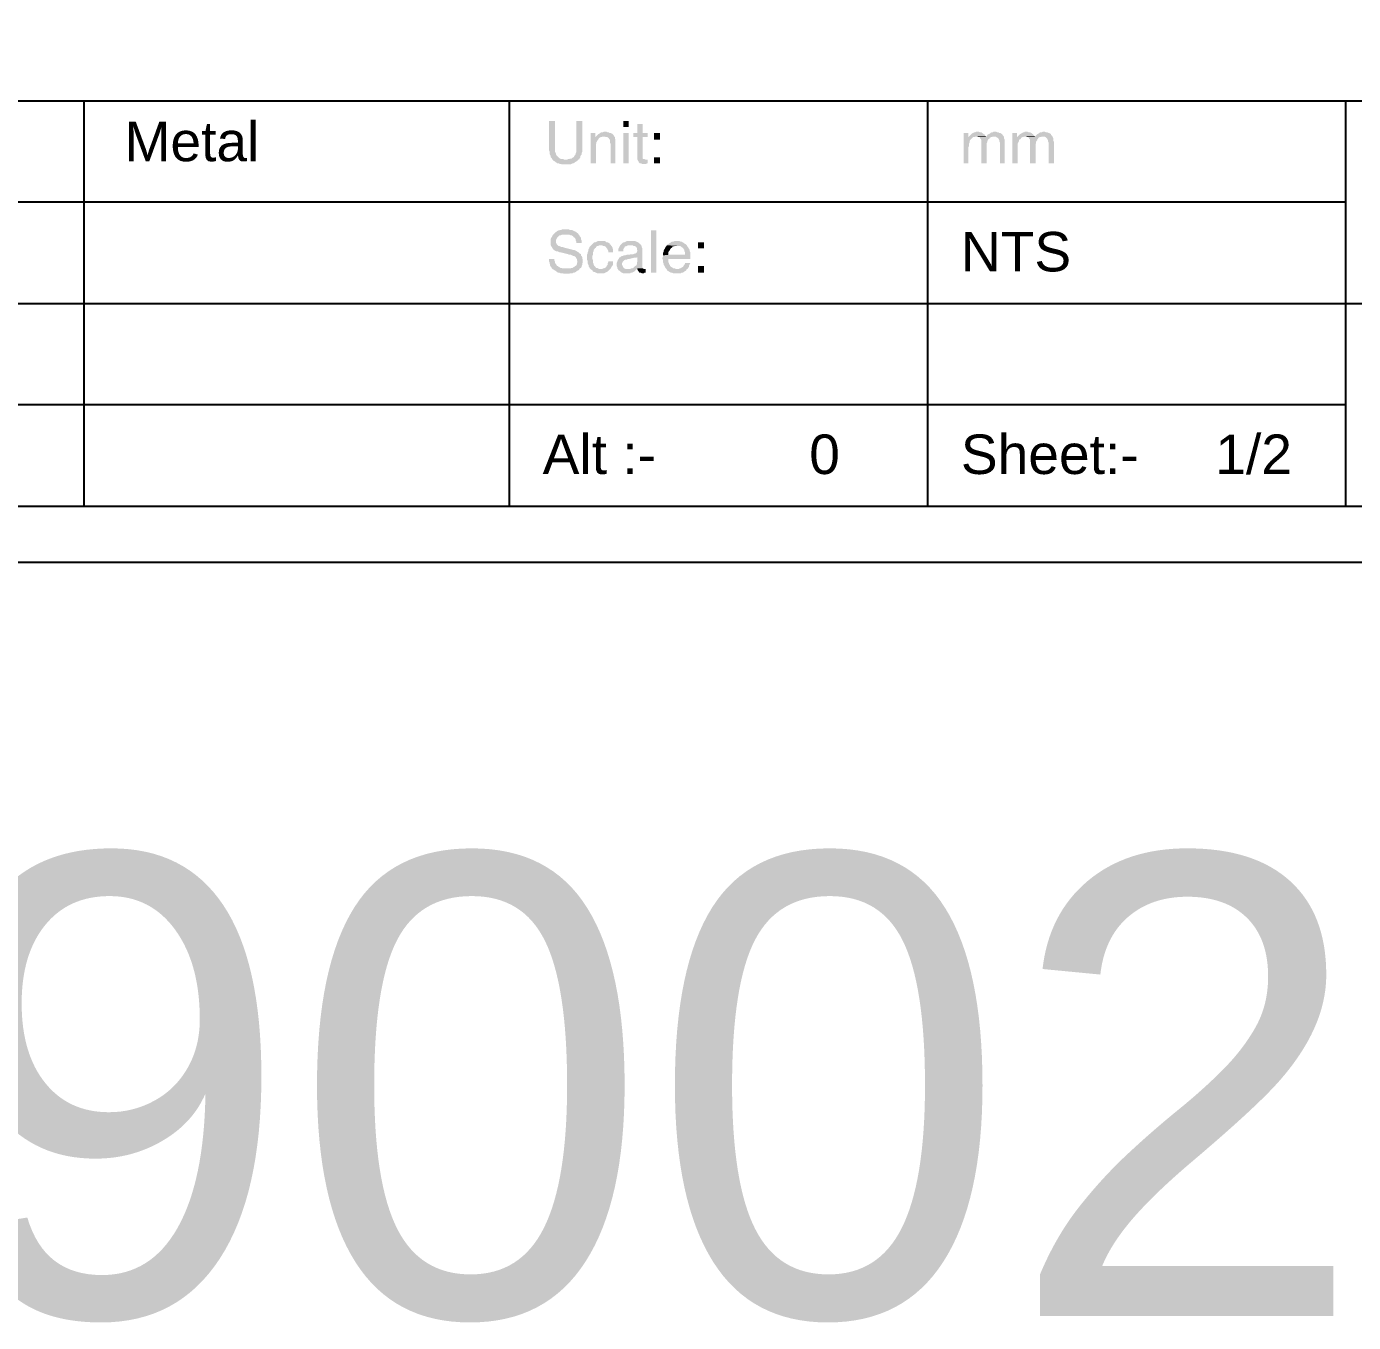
# Model space of a CAD drawing. Header units: millimetres. Extents: x 1233 to 2351, y 1180 to 1535.
# Drawn here: x 1693.4 to 1794.2, y 1180.2 to 1278.6 of the extents above; entities that cross this region are included whole.
import ezdxf

# ---------------------------------------------------------------- set-up
doc = ezdxf.new("R2010")
doc.units = ezdxf.units.MM
doc.styles.get("Standard").update_dxf_attribs({"font": 'arial.ttf'})

msp = doc.modelspace()

# ---------------------------------------------------------------- hatches: boundary and pattern name
at = {"transparency": 33554559}
for points in [[(1733.54532, 1271.43178), (1733.094, 1271.43178), (1733.094, 1269.2203), (1733.13913, 1269.13004), (1733.13913, 1268.94951), (1733.18426, 1268.85924), (1733.2294, 1268.76898), (1733.2294, 1268.67871), (1733.27453, 1268.63358), (1733.31966, 1268.58845), (1733.36479, 1268.49818), (1734.3577, 1268.49818), (1734.26744, 1268.49818), (1734.17717, 1268.54332), (1733.99664, 1268.54332), (1733.95151, 1268.58845), (1733.86125, 1268.63358), (1733.81611, 1268.67871), (1733.77098, 1268.72385), (1733.72585, 1268.76898), (1733.68072, 1268.81411), (1733.63558, 1268.90437), (1733.63558, 1268.94951), (1733.59045, 1269.03977), (1733.54532, 1269.13004), (1733.54532, 1269.40083)], [(1735.6214, 1271.43178), (1735.17008, 1271.43178), (1735.17008, 1269.40083), (1735.17008, 1269.0849), (1735.12495, 1268.99464), (1735.12495, 1268.94951), (1735.07981, 1268.85924), (1735.03468, 1268.81411), (1734.98955, 1268.72385), (1734.94442, 1268.67871), (1734.85415, 1268.63358), (1734.80902, 1268.58845), (1734.71876, 1268.58845), (1734.62849, 1268.54332), (1734.53823, 1268.54332), (1734.44796, 1268.49818), (1733.36479, 1268.49818), (1733.40992, 1268.45305), (1733.45506, 1268.40792), (1733.54532, 1268.36279), (1733.59045, 1268.31766), (1733.68072, 1268.27252), (1733.72585, 1268.22739), (1733.81611, 1268.22739), (1733.90638, 1268.18226), (1733.99664, 1268.18226), (1734.08691, 1268.13713), (1734.71876, 1268.13713), (1734.80902, 1268.18226), (1734.89929, 1268.22739), (1734.94442, 1268.22739), (1735.03468, 1268.27252), (1735.07981, 1268.31766), (1735.17008, 1268.36279), (1735.21521, 1268.40792), (1735.30548, 1268.45305), (1735.30548, 1268.49818), (1735.39574, 1268.54332), (1735.44087, 1268.63358), (1735.486, 1268.67871), (1735.486, 1268.76898), (1735.53114, 1268.85924), (1735.57627, 1268.90437), (1735.57627, 1268.99464), (1735.6214, 1269.0849), (1735.6214, 1269.40083)], [(1739.14171, 1270.98045), (1739.14171, 1271.43178), (1738.73552, 1271.43178), (1738.73552, 1270.98045)], [(1740.22488, 1271.20611), (1739.81869, 1271.20611), (1739.81869, 1270.52913), (1739.50277, 1270.52913), (1739.50277, 1270.21321), (1739.81869, 1270.21321), (1739.81869, 1268.49818), (1739.86382, 1268.40792), (1739.90896, 1268.36279), (1739.90896, 1268.31766), (1739.95409, 1268.27252), (1739.99922, 1268.22739), (1740.08949, 1268.22739), (1740.17975, 1268.18226), (1740.45054, 1268.18226), (1740.58594, 1268.22739), (1740.58594, 1268.49818), (1740.45054, 1268.49818), (1740.36028, 1268.54332), (1740.27001, 1268.54332), (1740.22488, 1268.58845), (1740.22488, 1270.21321), (1740.58594, 1270.21321), (1740.58594, 1270.52913), (1740.22488, 1270.52913)], [(1736.61431, 1270.52913), (1736.25325, 1270.52913), (1736.25325, 1268.22739), (1736.65944, 1268.22739), (1736.65944, 1269.44596), (1736.65944, 1269.67162), (1736.70457, 1269.76189), (1736.70457, 1269.85215), (1736.7497, 1269.89728), (1736.79484, 1269.98755), (1736.83997, 1270.03268), (1736.83997, 1270.03268), (1736.8851, 1270.12294), (1736.93023, 1270.16808), (1736.61431, 1270.21321)], [(1737.33642, 1270.6194), (1737.24616, 1270.6194), (1737.15589, 1270.57426), (1737.06563, 1270.57426), (1736.97537, 1270.52913), (1736.93023, 1270.484), (1736.83997, 1270.43887), (1736.79484, 1270.39374), (1736.70457, 1270.30347), (1736.61431, 1270.21321), (1736.93023, 1270.16808), (1737.0205, 1270.21321), (1737.11076, 1270.21321), (1737.15589, 1270.25834), (1738.05854, 1270.25834), (1738.01341, 1270.3486), (1737.96827, 1270.39374), (1737.92314, 1270.43887), (1737.87801, 1270.484), (1737.78774, 1270.52913), (1737.69748, 1270.52913), (1737.65235, 1270.57426), (1737.56208, 1270.57426), (1737.47182, 1270.6194)], [(1738.05854, 1270.25834), (1737.24616, 1270.25834), (1737.33642, 1270.25834), (1737.42669, 1270.21321), (1737.51695, 1270.21321), (1737.60722, 1270.16808), (1737.65235, 1270.12294), (1737.65235, 1270.07781), (1737.69748, 1270.03268), (1737.74261, 1269.98755), (1737.74261, 1269.76189), (1737.78774, 1269.67162), (1737.78774, 1268.22739), (1738.1488, 1268.22739), (1738.1488, 1270.03268), (1738.10367, 1270.12294), (1738.10367, 1270.21321)], [(1739.14171, 1268.22739), (1739.14171, 1270.52913), (1738.73552, 1270.52913), (1738.73552, 1268.22739)], [(1741.53371, 1270.03268), (1741.53371, 1270.52913), (1741.08239, 1270.52913), (1741.08239, 1270.03268)], [(1764.95731, 1270.52913), (1764.59626, 1270.52913), (1764.59626, 1268.22739), (1764.95731, 1268.22739), (1764.95731, 1269.44596), (1765.00244, 1269.53622), (1765.00244, 1269.71675), (1765.04758, 1269.80702), (1765.04758, 1269.89728), (1765.09271, 1269.98755), (1765.13784, 1270.03268), (1765.18297, 1270.07781), (1765.27324, 1270.16808), (1764.95731, 1270.21321)], [(1765.67943, 1270.6194), (1765.54403, 1270.6194), (1765.45377, 1270.57426), (1765.40863, 1270.57426), (1765.31837, 1270.52913), (1765.22811, 1270.484), (1765.18297, 1270.43887), (1765.09271, 1270.3486), (1765.04758, 1270.30347), (1764.95731, 1270.21321), (1765.27324, 1270.16808), (1765.31837, 1270.21321), (1765.40863, 1270.21321), (1765.4989, 1270.25834), (1765.58916, 1270.25834), (1766.26615, 1270.30347), (1766.22101, 1270.3486), (1766.17588, 1270.43887), (1766.13075, 1270.43887), (1766.08562, 1270.484), (1765.99535, 1270.52913), (1765.95022, 1270.57426), (1765.85996, 1270.57426), (1765.76969, 1270.6194)], [(1766.26615, 1270.30347), (1765.58916, 1270.25834), (1765.6343, 1270.25834), (1765.72456, 1270.21321), (1766.31128, 1270.25834)], [(1766.94313, 1270.6194), (1766.85286, 1270.6194), (1766.80773, 1270.57426), (1766.71747, 1270.57426), (1766.6272, 1270.52913), (1766.58207, 1270.484), (1766.49181, 1270.43887), (1766.40154, 1270.39374), (1766.35641, 1270.30347), (1766.31128, 1270.25834), (1765.72456, 1270.21321), (1765.81482, 1270.21321), (1765.85996, 1270.12294), (1765.85996, 1270.12294), (1765.90509, 1270.07781), (1765.95022, 1269.98755), (1765.95022, 1268.22739), (1766.35641, 1268.22739), (1766.35641, 1269.76189), (1766.40154, 1269.85215), (1766.40154, 1269.94241), (1766.44667, 1269.98755), (1766.49181, 1270.07781), (1766.53694, 1270.07781), (1766.58207, 1270.16808), (1766.67234, 1270.21321), (1766.71747, 1270.21321), (1766.80773, 1270.25834), (1766.898, 1270.25834), (1767.62011, 1270.30347), (1767.57498, 1270.3486), (1767.52985, 1270.39374), (1767.52985, 1270.43887), (1767.43958, 1270.484), (1767.39445, 1270.52913), (1767.30419, 1270.52913), (1767.25905, 1270.57426), (1767.16879, 1270.57426), (1767.07852, 1270.6194)], [(1767.62011, 1270.30347), (1766.898, 1270.25834), (1767.03339, 1270.25834), (1767.07852, 1270.21321), (1767.16879, 1270.16808), (1767.21392, 1270.12294), (1767.25905, 1270.07781), (1767.30419, 1269.98755), (1767.30419, 1269.89728), (1767.34932, 1269.80702), (1767.34932, 1268.22739), (1767.71038, 1268.22739), (1767.71038, 1269.85215), (1767.71038, 1270.03268), (1767.66524, 1270.12294), (1767.66524, 1270.21321)], [(1768.65815, 1270.52913), (1768.29709, 1270.52913), (1768.29709, 1268.22739), (1768.70328, 1268.22739), (1768.70328, 1269.71675), (1768.74841, 1269.80702), (1768.79355, 1269.89728), (1768.79355, 1269.98755), (1768.83868, 1270.03268), (1768.92894, 1270.07781), (1768.97408, 1270.16808), (1768.65815, 1270.21321)], [(1769.38027, 1270.6194), (1769.24487, 1270.6194), (1769.19974, 1270.57426), (1769.10947, 1270.57426), (1769.01921, 1270.52913), (1768.97408, 1270.484), (1768.88381, 1270.43887), (1768.79355, 1270.3486), (1768.74841, 1270.30347), (1768.65815, 1270.21321), (1768.97408, 1270.16808), (1769.06434, 1270.21321), (1769.10947, 1270.21321), (1769.19974, 1270.25834), (1769.29, 1270.25834), (1769.96698, 1270.30347), (1769.92185, 1270.3486), (1769.87672, 1270.43887), (1769.87672, 1270.43887), (1769.78645, 1270.484), (1769.74132, 1270.52913), (1769.65106, 1270.57426), (1769.56079, 1270.57426), (1769.47053, 1270.6194)], [(1769.96698, 1270.30347), (1769.29, 1270.25834), (1769.33513, 1270.25834), (1769.4254, 1270.21321), (1770.01212, 1270.25834)], [(1770.6891, 1270.6194), (1770.59883, 1270.6194), (1770.50857, 1270.57426), (1770.41831, 1270.57426), (1770.32804, 1270.52913), (1770.28291, 1270.484), (1770.19264, 1270.43887), (1770.14751, 1270.39374), (1770.05725, 1270.30347), (1770.01212, 1270.25834), (1769.4254, 1270.21321), (1769.51566, 1270.21321), (1769.56079, 1270.12294), (1769.56079, 1270.12294), (1769.60593, 1270.07781), (1769.65106, 1269.98755), (1769.65106, 1268.22739), (1770.05725, 1268.22739), (1770.05725, 1269.67162), (1770.10238, 1269.76189), (1770.10238, 1269.85215), (1770.14751, 1269.94241), (1770.19264, 1269.98755), (1770.19264, 1270.07781), (1770.23778, 1270.07781), (1770.28291, 1270.16808), (1770.37317, 1270.21321), (1770.46344, 1270.21321), (1770.50857, 1270.25834), (1770.59883, 1270.25834), (1771.32095, 1270.30347), (1771.27582, 1270.3486), (1771.23068, 1270.39374), (1771.23068, 1270.43887), (1771.18555, 1270.484), (1771.09529, 1270.52913), (1771.05016, 1270.52913), (1770.95989, 1270.57426), (1770.86963, 1270.57426), (1770.77936, 1270.6194)], [(1771.32095, 1270.30347), (1770.59883, 1270.25834), (1770.73423, 1270.25834), (1770.82449, 1270.21321), (1770.86963, 1270.16808), (1770.91476, 1270.12294), (1770.95989, 1270.07781), (1771.00502, 1269.98755), (1771.00502, 1269.89728), (1771.05016, 1269.80702), (1771.05016, 1268.22739), (1771.45635, 1268.22739), (1771.45635, 1269.85215), (1771.45635, 1269.85215), (1771.41121, 1269.94241), (1771.41121, 1270.12294), (1771.36608, 1270.21321)], [(1741.53371, 1268.22739), (1741.53371, 1268.67871), (1741.08239, 1268.67871), (1741.08239, 1268.22739)], [(1734.3577, 1263.21772), (1734.13204, 1263.21772), (1734.04177, 1263.17259), (1733.95151, 1263.17259), (1733.86125, 1263.12746), (1733.81611, 1263.12746), (1733.72585, 1263.08232), (1733.68072, 1263.03719), (1733.59045, 1262.99206), (1733.54532, 1262.94693), (1733.50019, 1262.9018), (1733.45506, 1262.85666), (1734.3577, 1262.81153), (1734.62849, 1262.81153), (1734.71876, 1262.7664), (1734.80902, 1262.7664), (1734.85415, 1262.72127), (1734.94442, 1262.67613), (1734.94442, 1262.631), (1735.03468, 1262.58587), (1735.07981, 1262.54074), (1735.12495, 1262.45047), (1735.12495, 1262.36021), (1735.17008, 1262.26994), (1735.17008, 1262.17968), (1735.57627, 1262.17968), (1735.57627, 1262.36021), (1735.53114, 1262.45047), (1735.53114, 1262.54074), (1735.486, 1262.631), (1735.44087, 1262.67613), (1735.39574, 1262.7664), (1735.35061, 1262.81153), (1735.30548, 1262.9018), (1735.21521, 1262.94693), (1735.21521, 1262.94693), (1735.12495, 1263.03719), (1735.07981, 1263.03719), (1734.98955, 1263.08232), (1734.89929, 1263.12746), (1734.85415, 1263.17259), (1734.67362, 1263.17259), (1734.58336, 1263.21772), (1734.4931, 1263.21772)], [(1733.45506, 1262.85666), (1733.40992, 1262.81153), (1733.36479, 1262.72127), (1733.31966, 1262.631), (1733.27453, 1262.58587), (1733.2294, 1262.49561), (1733.2294, 1261.99915), (1733.27453, 1261.90889), (1733.31966, 1261.86376), (1733.36479, 1261.77349), (1733.40992, 1261.72836), (1733.40992, 1261.68323), (1733.50019, 1261.63809), (1733.54532, 1261.59296), (1733.63558, 1261.54783), (1733.72585, 1261.54783), (1733.81611, 1261.5027), (1733.90638, 1261.45757), (1733.99664, 1261.45757), (1734.53823, 1261.32217), (1734.62849, 1261.27704), (1734.76389, 1261.27704), (1734.85415, 1261.2319), (1734.94442, 1261.18677), (1734.98955, 1261.18677), (1735.07981, 1261.14164), (1735.12495, 1261.09651), (1735.12495, 1261.09651), (1735.17008, 1261.00624), (1735.21521, 1260.96111), (1735.21521, 1260.87085), (1735.26034, 1260.78058), (1735.26034, 1260.69032), (1735.21521, 1260.64519), (1735.21521, 1260.55492), (1735.17008, 1260.46466), (1735.07981, 1260.41953), (1735.03468, 1260.37439), (1735.03468, 1260.37439), (1734.94442, 1260.32926), (1734.89929, 1260.28413), (1734.80902, 1260.28413), (1734.71876, 1260.239), (1734.44796, 1260.239), (1733.36479, 1260.19386), (1733.45506, 1260.14873), (1733.50019, 1260.1036), (1733.59045, 1260.05847), (1733.63558, 1260.01334), (1733.72585, 1259.9682), (1733.77098, 1259.92307), (1733.86125, 1259.92307), (1733.95151, 1259.87794), (1734.13204, 1259.87794), (1734.2223, 1259.83281), (1734.62849, 1259.83281), (1734.71876, 1259.87794), (1734.89929, 1259.87794), (1734.94442, 1259.92307), (1735.03468, 1259.92307), (1735.12495, 1259.9682), (1735.17008, 1260.01334), (1735.26034, 1260.05847), (1735.30548, 1260.1036), (1735.35061, 1260.1036), (1735.39574, 1260.14873), (1735.44087, 1260.239), (1735.53114, 1260.28413), (1735.57627, 1260.37439), (1735.57627, 1260.41953), (1735.6214, 1260.50979), (1735.6214, 1260.60005), (1735.66653, 1260.69032), (1735.66653, 1260.91598), (1735.6214, 1261.00624), (1735.6214, 1261.09651), (1735.57627, 1261.18677), (1735.53114, 1261.2319), (1735.53114, 1261.32217), (1735.44087, 1261.3673), (1735.44087, 1261.3673), (1735.39574, 1261.41243), (1735.35061, 1261.45757), (1735.26034, 1261.5027), (1735.21521, 1261.54783), (1735.12495, 1261.59296), (1735.03468, 1261.63809), (1734.94442, 1261.63809), (1734.80902, 1261.68323), (1734.26744, 1261.81862), (1734.26744, 1261.81862), (1734.13204, 1261.86376), (1734.04177, 1261.86376), (1733.95151, 1261.90889), (1733.86125, 1261.95402), (1733.81611, 1261.95402), (1733.77098, 1261.99915), (1733.72585, 1262.04428), (1733.68072, 1262.08942), (1733.63558, 1262.17968), (1733.63558, 1262.40534), (1733.68072, 1262.49561), (1733.72585, 1262.58587), (1733.77098, 1262.631), (1733.81611, 1262.67613), (1733.86125, 1262.72127), (1733.90638, 1262.7664), (1733.99664, 1262.7664), (1734.08691, 1262.81153), (1734.3577, 1262.81153)], [(1737.06563, 1262.31508), (1736.79484, 1262.31508), (1736.70457, 1262.26994), (1736.61431, 1262.22481), (1736.52404, 1262.22481), (1736.47891, 1262.17968), (1736.38865, 1262.08942), (1736.34352, 1262.04428), (1736.29838, 1261.99915), (1737.11076, 1261.99915), (1737.20103, 1261.95402), (1737.29129, 1261.95402), (1737.38156, 1261.90889), (1737.42669, 1261.86376), (1737.47182, 1261.77349), (1737.51695, 1261.72836), (1737.56208, 1261.63809), (1737.60722, 1261.54783), (1737.60722, 1261.45757), (1737.96827, 1261.45757), (1737.96827, 1261.68323), (1737.92314, 1261.72836), (1737.92314, 1261.81862), (1737.87801, 1261.90889), (1737.83288, 1261.95402), (1737.78774, 1262.04428), (1737.69748, 1262.08942), (1737.69748, 1262.13455), (1737.65235, 1262.17968), (1737.56208, 1262.22481), (1737.47182, 1262.22481), (1737.42669, 1262.26994), (1737.33642, 1262.31508), (1737.15589, 1262.31508)], [(1739.32224, 1262.31508), (1739.00631, 1262.31508), (1738.91605, 1262.26994), (1738.82578, 1262.22481), (1738.78065, 1262.22481), (1738.69039, 1262.17968), (1738.64526, 1262.13455), (1738.60012, 1262.08942), (1738.55499, 1262.04428), (1738.50986, 1261.99915), (1738.46473, 1261.90889), (1738.4196, 1261.81862), (1738.37446, 1261.72836), (1738.37446, 1261.54783), (1738.73552, 1261.54783), (1738.73552, 1261.68323), (1738.78065, 1261.77349), (1738.82578, 1261.81862), (1738.87092, 1261.90889), (1738.91605, 1261.90889), (1739.00631, 1261.95402), (1739.09658, 1261.99915), (1740.08949, 1261.99915), (1740.04435, 1262.08942), (1739.95409, 1262.13455), (1739.90896, 1262.17968), (1739.86382, 1262.22481), (1739.77356, 1262.26994), (1739.72843, 1262.26994), (1739.63816, 1262.31508), (1739.4125, 1262.31508)], [(1740.85673, 1259.92307), (1740.85673, 1263.12746), (1741.26292, 1263.12746), (1741.26292, 1259.92307)], [(1742.84255, 1262.31508), (1742.61689, 1262.31508), (1742.52662, 1262.26994), (1742.43636, 1262.26994), (1742.34609, 1262.22481), (1742.30096, 1262.17968), (1742.2107, 1262.13455), (1742.16557, 1262.08942), (1742.0753, 1262.04428), (1742.03017, 1261.99915), (1742.84255, 1261.95402), (1743.02308, 1261.95402), (1743.11334, 1261.90889), (1743.15847, 1261.86376), (1743.24874, 1261.81862), (1743.29387, 1261.77349), (1743.29387, 1261.77349), (1743.339, 1261.68323), (1743.38413, 1261.63809), (1743.38413, 1261.54783), (1743.42927, 1261.45757), (1743.42927, 1261.27704), (1742.16557, 1261.27704), (1741.75938, 1261.2319), (1741.75938, 1261.14164), (1741.71424, 1261.05138), (1741.71424, 1260.96111), (1741.75938, 1260.87085), (1741.75938, 1260.69032), (1741.80451, 1260.60005), (1741.80451, 1260.50979), (1741.84964, 1260.46466), (1741.89477, 1260.37439), (1741.9399, 1260.28413), (1741.98504, 1260.239), (1742.03017, 1260.19386), (1742.84255, 1260.19386), (1742.75228, 1260.19386), (1742.66202, 1260.239), (1742.57175, 1260.239), (1742.48149, 1260.28413), (1742.43636, 1260.32926), (1742.34609, 1260.37439), (1742.30096, 1260.41953), (1742.30096, 1260.46466), (1742.25583, 1260.50979), (1742.2107, 1260.60005), (1742.2107, 1260.64519), (1742.16557, 1260.73545), (1742.16557, 1260.96111), (1743.83546, 1260.96111), (1743.83546, 1261.45757), (1743.79032, 1261.54783), (1743.79032, 1261.63809), (1743.74519, 1261.72836), (1743.70006, 1261.77349), (1743.65493, 1261.86376), (1743.60979, 1261.90889), (1743.56466, 1261.99915), (1743.51953, 1262.04428), (1743.4744, 1262.08942), (1743.38413, 1262.13455), (1743.339, 1262.17968), (1743.24874, 1262.22481), (1743.20361, 1262.26994), (1743.11334, 1262.26994), (1743.02308, 1262.31508), (1742.93281, 1262.31508)], [(1744.8735, 1261.77349), (1744.8735, 1262.22481), (1744.42217, 1262.22481), (1744.42217, 1261.77349)], [(1736.29838, 1261.99915), (1736.20812, 1261.90889), (1736.16299, 1261.86376), (1736.16299, 1261.77349), (1736.11785, 1261.72836), (1736.07272, 1261.63809), (1736.07272, 1261.54783), (1736.02759, 1261.45757), (1736.02759, 1261.3673), (1735.98246, 1261.27704), (1735.98246, 1260.91598), (1736.02759, 1260.82572), (1736.02759, 1260.64519), (1736.07272, 1260.55492), (1736.11785, 1260.46466), (1736.11785, 1260.37439), (1736.16299, 1260.32926), (1736.20812, 1260.239), (1736.25325, 1260.19386), (1737.0205, 1260.19386), (1736.8851, 1260.19386), (1736.83997, 1260.239), (1736.7497, 1260.28413), (1736.65944, 1260.28413), (1736.61431, 1260.37439), (1736.56918, 1260.41953), (1736.52404, 1260.46466), (1736.47891, 1260.55492), (1736.47891, 1260.60005), (1736.43378, 1260.69032), (1736.43378, 1260.87085), (1736.38865, 1261.00624), (1736.38865, 1261.18677), (1736.43378, 1261.27704), (1736.43378, 1261.45757), (1736.47891, 1261.54783), (1736.47891, 1261.63809), (1736.52404, 1261.68323), (1736.56918, 1261.72836), (1736.56918, 1261.77349), (1736.65944, 1261.81862), (1736.70457, 1261.90889), (1736.79484, 1261.95402), (1736.83997, 1261.95402), (1736.93023, 1261.99915), (1737.0205, 1261.99915)], [(1738.55499, 1261.14164), (1738.50986, 1261.09651), (1738.4196, 1261.05138), (1738.4196, 1261.00624), (1738.37446, 1260.96111), (1738.32933, 1260.87085), (1738.2842, 1260.82572), (1738.2842, 1260.73545), (1738.23907, 1260.64519), (1738.23907, 1260.41953), (1738.2842, 1260.32926), (1738.2842, 1260.239), (1738.32933, 1260.19386), (1739.05145, 1260.19386), (1738.91605, 1260.19386), (1738.82578, 1260.239), (1738.78065, 1260.28413), (1738.73552, 1260.32926), (1738.69039, 1260.41953), (1738.64526, 1260.50979), (1738.64526, 1260.64519), (1738.69039, 1260.73545), (1738.73552, 1260.78058), (1738.78065, 1260.82572), (1738.82578, 1260.87085), (1738.91605, 1260.91598), (1739.00631, 1260.91598), (1739.09658, 1260.96111), (1739.18684, 1260.96111), (1739.5479, 1261.05138), (1739.72843, 1261.05138), (1739.81869, 1261.09651)], [(1740.08949, 1261.99915), (1739.27711, 1261.99915), (1739.45764, 1261.99915), (1739.50277, 1261.95402), (1739.59303, 1261.95402), (1739.6833, 1261.90889), (1739.72843, 1261.86376), (1739.77356, 1261.77349), (1739.77356, 1261.68323), (1739.81869, 1261.59296), (1739.81869, 1261.59296), (1739.77356, 1261.5027), (1739.77356, 1261.45757), (1739.72843, 1261.41243), (1739.63816, 1261.3673), (1739.59303, 1261.3673), (1739.50277, 1261.32217), (1739.00631, 1261.27704), (1738.87092, 1261.2319), (1738.78065, 1261.2319), (1738.69039, 1261.18677), (1738.64526, 1261.18677), (1738.55499, 1261.14164), (1739.81869, 1261.09651), (1739.81869, 1260.78058), (1739.77356, 1260.69032), (1739.77356, 1260.55492), (1739.72843, 1260.46466), (1739.63816, 1260.41953), (1739.59303, 1260.37439), (1739.5479, 1260.32926), (1739.50277, 1260.28413), (1739.4125, 1260.239), (1739.32224, 1260.239), (1739.23197, 1260.19386), (1738.32933, 1260.19386), (1738.37446, 1260.1036), (1738.46473, 1260.05847), (1738.50986, 1260.01334), (1738.55499, 1259.9682), (1738.64526, 1259.92307), (1738.73552, 1259.87794), (1739.27711, 1259.87794), (1739.32224, 1259.92307), (1739.4125, 1259.92307), (1739.50277, 1259.9682), (1739.59303, 1260.01334), (1739.63816, 1260.05847), (1739.72843, 1260.14873), (1739.72843, 1260.14873), (1739.81869, 1260.239), (1740.22488, 1260.239), (1740.17975, 1260.32926), (1740.17975, 1261.77349), (1740.13462, 1261.86376), (1740.13462, 1261.95402)], [(1742.03017, 1261.99915), (1742.03017, 1261.95402), (1741.9399, 1261.86376), (1741.9399, 1261.81862), (1741.89477, 1261.72836), (1741.84964, 1261.68323), (1741.80451, 1261.59296), (1741.80451, 1261.5027), (1741.75938, 1261.41243), (1741.75938, 1261.2319), (1742.16557, 1261.27704), (1742.16557, 1261.45757), (1742.2107, 1261.54783), (1742.25583, 1261.59296), (1742.30096, 1261.68323), (1742.34609, 1261.72836), (1742.34609, 1261.77349), (1742.43636, 1261.81862), (1742.48149, 1261.90889), (1742.57175, 1261.90889), (1742.66202, 1261.95402), (1742.84255, 1261.95402)], [(1733.50019, 1260.96111), (1733.094, 1260.96111), (1733.094, 1260.78058), (1733.13913, 1260.69032), (1733.13913, 1260.60005), (1733.18426, 1260.55492), (1733.18426, 1260.46466), (1733.2294, 1260.37439), (1733.27453, 1260.32926), (1733.31966, 1260.239), (1733.36479, 1260.19386), (1734.44796, 1260.239), (1734.13204, 1260.239), (1734.04177, 1260.28413), (1733.95151, 1260.28413), (1733.90638, 1260.32926), (1733.81611, 1260.37439), (1733.77098, 1260.41953), (1733.72585, 1260.41953), (1733.68072, 1260.46466), (1733.63558, 1260.55492), (1733.59045, 1260.60005), (1733.54532, 1260.69032), (1733.54532, 1260.78058), (1733.50019, 1260.87085)], [(1737.96827, 1260.78058), (1737.60722, 1260.78058), (1737.60722, 1260.73545), (1737.56208, 1260.64519), (1737.56208, 1260.55492), (1737.51695, 1260.46466), (1737.47182, 1260.41953), (1737.42669, 1260.32926), (1737.33642, 1260.28413), (1737.29129, 1260.239), (1737.20103, 1260.239), (1737.11076, 1260.19386), (1736.25325, 1260.19386), (1736.29838, 1260.14873), (1736.38865, 1260.1036), (1736.43378, 1260.01334), (1736.52404, 1259.9682), (1736.56918, 1259.9682), (1736.65944, 1259.92307), (1736.7497, 1259.87794), (1737.29129, 1259.87794), (1737.38156, 1259.92307), (1737.47182, 1259.9682), (1737.56208, 1260.01334), (1737.60722, 1260.05847), (1737.65235, 1260.1036), (1737.69748, 1260.14873), (1737.74261, 1260.19386), (1737.78774, 1260.239), (1737.83288, 1260.32926), (1737.87801, 1260.41953), (1737.92314, 1260.46466), (1737.96827, 1260.55492), (1737.96827, 1260.64519)], [(1740.22488, 1260.239), (1739.81869, 1260.239), (1739.81869, 1260.14873), (1740.31515, 1260.19386), (1740.31515, 1260.19386)], [(1740.45054, 1260.19386), (1740.31515, 1260.19386), (1739.81869, 1260.14873), (1739.86382, 1260.05847), (1739.90896, 1260.01334), (1739.90896, 1260.01334), (1739.95409, 1259.92307), (1740.04435, 1259.92307), (1740.13462, 1259.87794), (1740.31515, 1259.87794), (1740.36028, 1259.92307), (1740.45054, 1259.92307)], [(1743.83546, 1260.64519), (1743.42927, 1260.64519), (1743.42927, 1260.60005), (1743.38413, 1260.50979), (1743.339, 1260.46466), (1743.29387, 1260.37439), (1743.20361, 1260.32926), (1743.15847, 1260.28413), (1743.06821, 1260.239), (1743.02308, 1260.239), (1742.93281, 1260.19386), (1742.03017, 1260.19386), (1742.0753, 1260.1036), (1742.12043, 1260.05847), (1742.2107, 1260.01334), (1742.25583, 1259.9682), (1742.34609, 1259.92307), (1742.43636, 1259.92307), (1742.52662, 1259.87794), (1743.11334, 1259.87794), (1743.15847, 1259.92307), (1743.24874, 1259.92307), (1743.339, 1259.9682), (1743.38413, 1260.01334), (1743.4744, 1260.05847), (1743.51953, 1260.1036), (1743.56466, 1260.19386), (1743.65493, 1260.239), (1743.70006, 1260.32926), (1743.74519, 1260.37439), (1743.74519, 1260.46466), (1743.79032, 1260.55492)], [(1744.8735, 1259.92307), (1744.8735, 1260.41953), (1744.42217, 1260.41953), (1744.42217, 1259.92307)]]:
    msp.add_hatch(color=256, dxfattribs=at).paths.add_polyline_path(points)

# ---------------------------------------------------------------- linework, layer by layer
msp.add_line((1484.66819, 1242.18613), (1893.92369, 1242.18613))
msp.add_lwpolyline([(1897.96173, 1237.92707), (1897.96173, 1534.92707), (1477.96174, 1534.92707), (1477.96174, 1237.92707)], close=True)
for points in [[(1497.48581, 1272.96627), (1893.92369, 1272.96627)], [(1697.7555, 1272.96627), (1697.7555, 1242.18613)], [(1730.07014, 1272.96627), (1730.07014, 1242.18613)], [(1761.84319, 1272.96627), (1761.84319, 1242.18613)], [(1793.61624, 1272.96627), (1793.61624, 1242.18613)], [(1497.48581, 1265.2938), (1793.61624, 1265.2938)], [(1497.48581, 1257.5762), (1846.55628, 1257.5762)], [(1497.48581, 1249.90373), (1793.61624, 1249.90373)]]:
    msp.add_lwpolyline(points)

# ---------------------------------------------------------------- texts
at = {"attachment_point": 5}
for s, insert, char_height, width in [('\\pxql;Metal ', (1718.01991, 1269.86366), 2.9996568, 34.3482701), ('\\pxql;NTS', (1781.56017, 1261.49157), 2.999657, 34.3482701), ('\\pxql;Alt :-          0', (1749.78712, 1246.1015), 2.9996568, 34.3482701), ('\\pxql;Sheet:-     1/2', (1781.56017, 1246.1015), 2.9996568, 34.3482701), ('VC S19002 M', (1697.25762, 1197.91338), 35, 374.0909995)]:
    msp.add_mtext(s, dxfattribs=dict(at, insert=insert, char_height=char_height, width=width))

doc.saveas('drawing.dxf')
